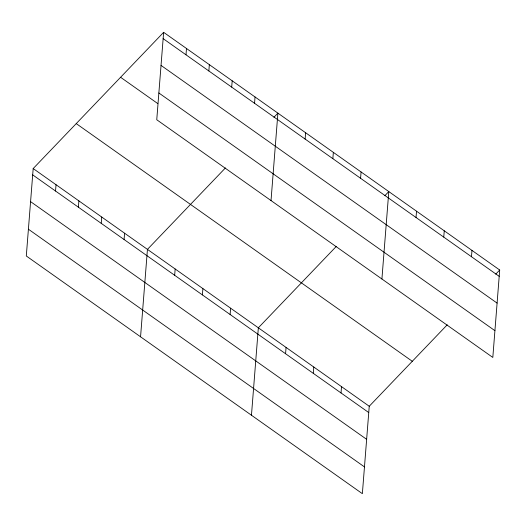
<?xml version="1.0" encoding="UTF-8"?>
<svg xmlns="http://www.w3.org/2000/svg" width="526" height="526" viewBox="0 0 526 526"><rect width="100%" height="100%" fill="white"/><g stroke="black" fill="none" stroke-linecap="round" stroke-linejoin="round"><path stroke-width="0.79" d="M163.639 32.323L156.755 119.75L492.816 357.443L499.7 270.016L163.639 32.323L33.184 168.557L26.3 255.984L362.361 493.677L369.245 406.25L447.225 324.818M55.539 191.037L56.032 184.718M78.387 207.198L78.887 200.879M101.242 223.359L101.735 217.047M124.09 239.521L124.59 233.209M140.56 336.798L147.444 249.37L225.424 167.939M185.994 54.803L186.493 48.484M174.671 275.295L175.165 268.983M208.848 70.964L209.341 64.645M202.398 294.908L202.891 288.59M231.696 87.125L232.196 80.813M230.118 314.515L230.618 308.203M254.551 103.287L255.044 96.975M251.461 415.238L258.345 327.81L336.324 246.378M271.022 200.57L277.899 113.136L273.934 117.278M285.572 353.735L286.065 347.416M305.126 139.061L305.626 132.749M313.299 373.342L313.792 367.03M332.853 158.674L333.352 152.356M341.019 392.955L341.519 386.636M360.58 178.281L361.073 171.969M381.915 279.004L388.799 191.576L384.835 195.718M416.027 217.501L416.526 211.189M443.753 237.114L444.253 230.796M471.48 256.721L471.973 250.409M495.735 274.158L499.7 270.016M163.139 38.635L499.2 276.334M161.035 65.402L497.096 303.101M158.865 92.984L494.927 330.676M120.585 77.276L157.807 103.602M76.231 123.597L412.292 361.29M33.184 168.557L369.245 406.25M32.684 174.869L368.746 412.562M30.58 201.636L366.642 439.335M28.404 229.218L364.465 466.91"/></g></svg>
